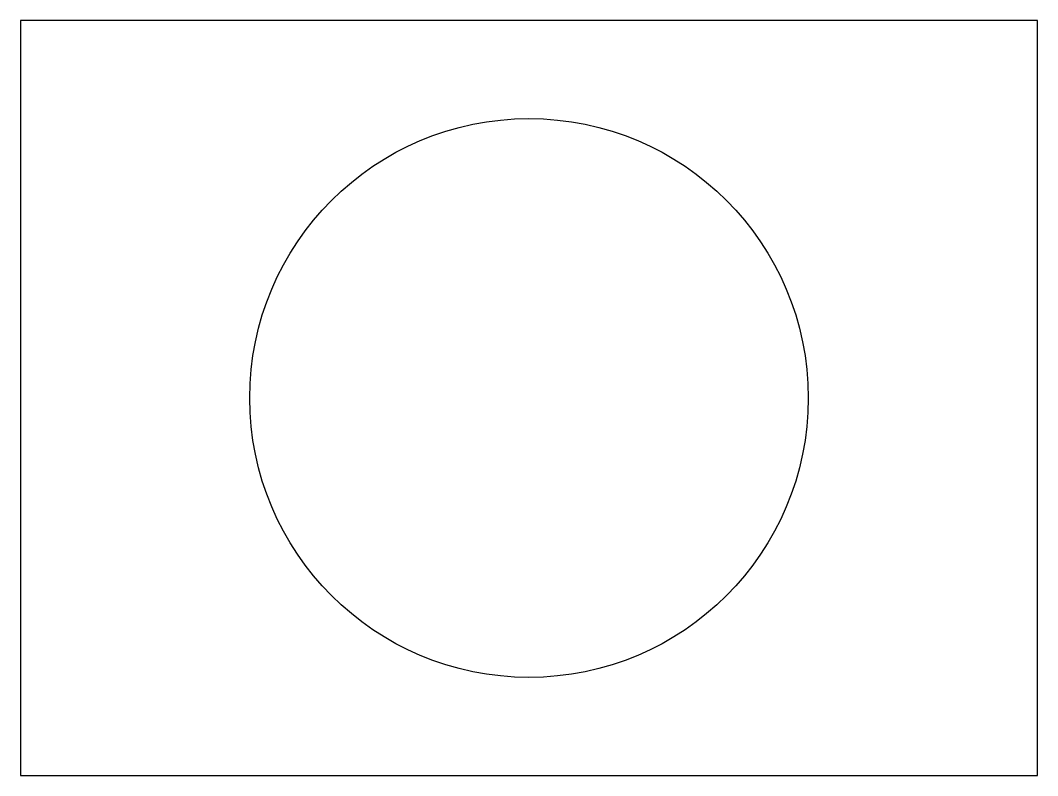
# Model space of a CAD drawing. Header units: millimetres. Extents: x -3.6 to 43, y -47.3 to -12.7.
import ezdxf

# ---------------------------------------------------------------- set-up
doc = ezdxf.new("R2010")
doc.units = ezdxf.units.MM
doc.layers.add('Sketch008', color=7, linetype='CONTINUOUS')

msp = doc.modelspace()

# ---------------------------------------------------------------- linework, layer by layer
at = {"layer": 'Sketch008'}
for p, q in [((43.0291, -12.7, 337.685), (-3.59703, -12.7, 345.64)), ((-3.59703, -12.7, 345.64), (-3.59703, -47.3, 345.64)), ((43.0291, -47.3, 337.685), (43.0291, -12.7, 337.685)), ((-3.59703, -47.3, 345.64), (43.0291, -47.3, 337.685))]:
    msp.add_line(p, q, dxfattribs=at)
msp.add_circle((19.716, -30), 12.8, dxfattribs=at)

doc.saveas('drawing.dxf')
